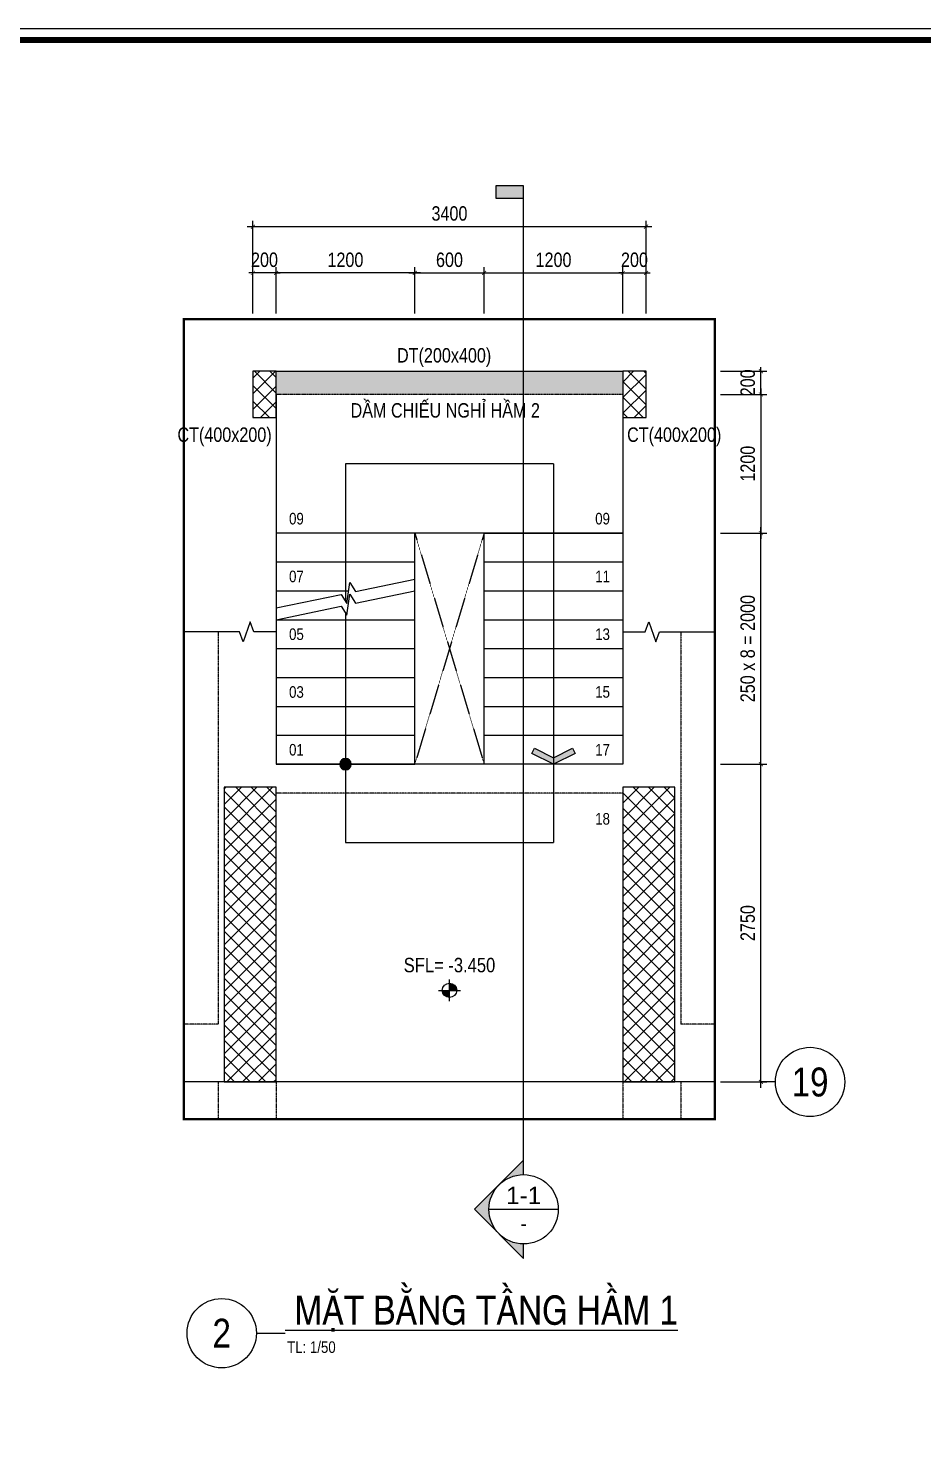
# Model space of a CAD drawing. Header units: millimetres. Extents: x 379264 to 1158416, y -283062 to 356890.
# Drawn here: x 956481 to 964214, y -14509 to -2202 of the extents above; entities that cross this region are included whole.
import ezdxf
from ezdxf.enums import TextEntityAlignment as Align

# ---------------------------------------------------------------- set-up
doc = ezdxf.new("R2010")
doc.units = ezdxf.units.MM
for name, pattern in [('BLOCK A - CHI TIET THANG 3$0$HIDDEN', [0.375, 0.25, -0.125]), ('BLOCK B - CHI TIET THANG 5$0$$0$HIDDEN', [0.375, 0.25, -0.125]), ('CENTER', [2, 1.25, -0.25, 0.25, -0.25]), ('CHG_XX_Damsan_Ham 2$0$CHG_XX_Damsan_Ham 2$0$HIDDEN', [0.375, 0.25, -0.125]), ('HIDDEN', [9.525, 6.35, -3.175]), ('mb_loi thang 2-19 twa$0$Core 1A$0$Hidden10.5', [1.5, 1, -0.5])]:
    doc.linetypes.add(name, pattern=pattern)
for name, color, linetype in [('01PM. TEXT A', 3, 'Continuous'), ('02PM. TEXT B', 4, 'Continuous'), ('03PM. TEXT C', 1, 'Continuous'), ('04PM. THIN', 7, 'Continuous'), ('05PM. FRAME', 4, 'Continuous'), ('06PM. HIDDEN', 4, 'HIDDEN'), ('07PM. WACO', 6, 'Continuous'), ('11PM. DIM', 2, 'Continuous'), ('12PM. GRID', 8, 'CENTER'), ('13PM. HATCH', 8, 'Continuous'), ('BLOCK A - CHI TIET THANG 3$0$Ky hieu Truc', 1, 'Continuous'), ('BLOCK A - CHI TIET THANG 3$0$Number Step', 94, 'Continuous'), ('MB_Cot tang 1$0$Concrete Line', 6, 'Continuous'), ('mb_loi thang 2-19 twa$0$Opening Hidden', 154, 'mb_loi thang 2-19 twa$0$Core 1A$0$Hidden10.5')]:
    doc.layers.add(name, color=color, linetype=linetype)
doc.layers.add('CHG_XX_Damsan_Ham 2$0$CHG_XX_Damsan_Ham 2$0$DMo', color=9, linetype='CHG_XX_Damsan_Ham 2$0$CHG_XX_Damsan_Ham 2$0$HIDDEN', lineweight=9)
doc.styles.add('[PMDC2013]STYLE', font='arial.ttf', dxfattribs={"width": 0.8})
doc.styles.add('BLOCK A - CHI TIET THANG 2$0$VNI-HelveC', font='VHELVCN_0.TTF')
doc.styles.add('BLOCK A - CHI TIET THANG 3$0$VNI-HelveC', font='VHELVCN_0.TTF')
doc.styles.add('BLOCK A - CHI TIET THANG 3$0$VNI-HelveCB', font='VHELVCB_0.TTF')
doc.styles.add('BLOCK B - CHI TIET THANG 5$0$$0$Title Block Bold', font='VHELVEB_0.TTF')
doc.dimstyles.new('BLOCK A - CHI TIET THANG 1$0$Dim 50 (A1-A2)', dxfattribs={"dimscale": 50, "dimtxt": 2.5, "dimasz": 0.7, "dimexe": 1, "dimexo": 1, "dimgap": 1, "dimtad": 1, "dimdec": 0, "dimzin": 12, "dimdsep": 46, "dimtxsty": '[PMDC2013]STYLE', "dimblk": 'ARCHTICK', "dimcen": 0, "dimdle": 1, "dimclrd": 2, "dimclre": 2, "dimclrt": 4, "dimadec": 0, "dimazin": 0, "dimtfac": 1, "dimtdec": 0, "dimtix": 1, "dimtmove": 2, "dimatfit": 3, "dimldrblk": 'ARCHTICK', "dimfxl": 1, "dimtolj": 1, "dimtzin": 0, "dimarcsym": 0})
pattern_1 = [(135, (974622.73, -27419.24), (-67.35192, -67.35192), []), (225, (974622.73, -27419.24), (67.35192, -67.35192), [])]

# ---------------------------------------------------------------- blocks, each defined once
blk = doc.blocks.new('CHG_XX_Khung ten')
blk.add_lwpolyline([(15, 579), (826, 579), (826, 15), (15, 15)], close=True)
at = {"color": 4, "linetype": 'Continuous', "const_width": 1}
blk.add_lwpolyline([(17, 577), (824, 577), (824, 17), (17, 17)], close=True, dxfattribs=at)
blk = doc.blocks.new('MB Ham 2$0$Arrow 60')
at = {"linetype": 'ByBlock', "lineweight": -2}
h = blk.add_hatch(color=0, dxfattribs=at)
h.paths.add_polyline_path([(1.88, 0.94), (1.65, 1.38), (0, 0.56), (-1.65, 1.38), (-1.88, 0.94), (0, 0)], flags=17)
h.paths.add_polyline_path([(1.65, 1.38), (1.88, 0.94), (0, 0), (-1.88, 0.94), (-1.65, 1.38), (0, 0.56)])
blk.add_hatch(color=0, dxfattribs=at).paths.add_polyline_path([(1.65, 1.38), (1.88, 0.94), (0, 0), (-1.88, 0.94), (-1.65, 1.38), (0, 0.56)])
at = {"color": 0, "linetype": 'ByBlock', "lineweight": -2}
blk.add_lwpolyline([(1.65, 1.38), (1.88, 0.94), (0, 0), (-1.88, 0.94), (-1.65, 1.38), (0, 0.56)], close=True, dxfattribs=at)
blk = doc.blocks.new('MB Ham 2$0$Dot')
at = {"linetype": 'ByBlock', "lineweight": -2}
h = blk.add_hatch(color=0, dxfattribs=at)
edge = h.paths.add_edge_path()
edge.add_arc((0, 0), 0.5, 0, 360)
at = {"color": 0, "linetype": 'ByBlock', "lineweight": -2}
blk.add_line((0, -1), (0, 1), dxfattribs=at)
blk.add_circle((0, 0), 0.5, dxfattribs=at)
blk = doc.blocks.new('*U582')
at = {"layer": '13PM. HATCH'}
h = blk.add_hatch(dxfattribs=at)
h.set_pattern_fill('ANSI37', color=256, scale=30, style=0)
h.set_pattern_definition([(45, (2050, -350), (-67.352, 67.352), []), (135, (2050, -350), (-67.352, -67.352), [])])
h.paths.add_polyline_path([(-250, 50), (-250, -400), (2300, -400), (2300, 50)])
at = {"layer": '07PM. WACO'}
blk.add_lwpolyline([(-250, 50), (-250, -400), (2300, -400), (2300, 50)], close=True, dxfattribs=at)
blk = doc.blocks.new('*U583')
at = {"layer": '13PM. HATCH'}
h = blk.add_hatch(dxfattribs=at)
h.set_pattern_fill('ANSI37', color=256, scale=30, style=0)
h.set_pattern_definition([(45, (2050, -150), (-67.352, 67.352), []), (135, (2050, -150), (-67.352, -67.352), [])])
h.paths.add_polyline_path([(-250, 150), (-250, -300), (2300, -300), (2300, 150)])
at = {"layer": '07PM. WACO'}
blk.add_lwpolyline([(-250, 150), (-250, -300), (2300, -300), (2300, 150)], close=True, dxfattribs=at)
blk = doc.blocks.new('_ArchTick')
at = {"color": 0, "linetype": 'ByBlock', "const_width": 0.15}
blk.add_lwpolyline([(-0.5, -0.5), (0.5, 0.5)], dxfattribs=at)
blk = doc.blocks.new('*D1073')
at = {"layer": '11PM. DIM', "color": 2, "lineweight": -2, "transparency": 16777216}
for p, q in [((960422, -4668), (960422, -4268)), ((961622, -4668), (961622, -4268)), ((960372, -4318), (961672, -4318))]:
    blk.add_line(p, q, dxfattribs=at)
at = {"layer": 'Defpoints', "color": 0, "transparency": 16777216}
for p in [(961622, -4318), (960422, -4718), (961622, -4718)]:
    blk.add_point(p, dxfattribs=at)
at = {"layer": '11PM. DIM', "color": 2, "lineweight": -2, "transparency": 16777216, "xscale": 35, "yscale": 35, "zscale": 35, "rotation": 180}
blk.add_blockref('_ArchTick', (960422, -4318), dxfattribs=at)
at = {"layer": '11PM. DIM', "color": 2, "lineweight": -2, "transparency": 16777216, "xscale": 35, "yscale": 35, "zscale": 35}
blk.add_blockref('_ArchTick', (961622, -4318), dxfattribs=at)
at = {"layer": '11PM. DIM', "color": 4, "transparency": 16777216, "insert": (961022, -4205), "char_height": 125, "attachment_point": 5, "style": '[PMDC2013]STYLE'}
blk.add_mtext('\\A1;1200', dxfattribs=at)
blk = doc.blocks.new('*D1074')
at = {"layer": '11PM. DIM', "color": 2, "lineweight": -2, "transparency": 16777216}
for p, q in [((961622, -4668), (961622, -4268)), ((961822, -4668), (961822, -4268)), ((961622, -4318), (961587, -4318)), ((961622, -4318), (961822, -4318)), ((961822, -4318), (961857, -4318))]:
    blk.add_line(p, q, dxfattribs=at)
at = {"layer": 'Defpoints', "color": 0, "transparency": 16777216}
for p in [(961822, -4318), (961622, -4718), (961822, -4718)]:
    blk.add_point(p, dxfattribs=at)
at = {"layer": '11PM. DIM', "color": 2, "lineweight": -2, "transparency": 16777216, "xscale": 35, "yscale": 35, "zscale": 35}
blk.add_blockref('_ArchTick', (961622, -4318), dxfattribs=at)
at = {"layer": '11PM. DIM', "color": 2, "lineweight": -2, "transparency": 16777216, "xscale": 35, "yscale": 35, "zscale": 35, "rotation": 180}
blk.add_blockref('_ArchTick', (961822, -4318), dxfattribs=at)
at = {"layer": '11PM. DIM', "color": 4, "transparency": 16777216, "insert": (961722, -4205), "char_height": 125, "attachment_point": 5, "style": '[PMDC2013]STYLE'}
blk.add_mtext('\\A1;200', dxfattribs=at)
blk = doc.blocks.new('*D1075')
at = {"layer": '11PM. DIM', "color": 2, "lineweight": -2, "transparency": 16777216}
for p, q in [((958622, -4668), (958622, -4268)), ((959822, -4668), (959822, -4268)), ((959872, -4318), (958572, -4318))]:
    blk.add_line(p, q, dxfattribs=at)
at = {"layer": 'Defpoints', "color": 0, "transparency": 16777216}
for p in [(958622, -4318), (958622, -4718), (959822, -4718)]:
    blk.add_point(p, dxfattribs=at)
at = {"layer": '11PM. DIM', "color": 2, "lineweight": -2, "transparency": 16777216, "xscale": 35, "yscale": 35, "zscale": 35, "rotation": 180}
blk.add_blockref('_ArchTick', (958622, -4318), dxfattribs=at)
at = {"layer": '11PM. DIM', "color": 2, "lineweight": -2, "transparency": 16777216, "xscale": 35, "yscale": 35, "zscale": 35}
blk.add_blockref('_ArchTick', (959822, -4318), dxfattribs=at)
at = {"layer": '11PM. DIM', "color": 4, "transparency": 16777216, "insert": (959222, -4205), "char_height": 125, "attachment_point": 5, "style": '[PMDC2013]STYLE'}
blk.add_mtext('\\A1;1200', dxfattribs=at)
blk = doc.blocks.new('*D1076')
at = {"layer": '11PM. DIM', "color": 2, "lineweight": -2, "transparency": 16777216}
for p, q in [((958422, -4668), (958422, -4268)), ((958622, -4668), (958622, -4268)), ((958422, -4318), (958387, -4318)), ((958622, -4318), (958422, -4318)), ((958622, -4318), (958657, -4318))]:
    blk.add_line(p, q, dxfattribs=at)
at = {"layer": 'Defpoints', "color": 0, "transparency": 16777216}
for p in [(958422, -4318), (958422, -4718), (958622, -4718)]:
    blk.add_point(p, dxfattribs=at)
at = {"layer": '11PM. DIM', "color": 2, "lineweight": -2, "transparency": 16777216, "xscale": 35, "yscale": 35, "zscale": 35}
blk.add_blockref('_ArchTick', (958422, -4318), dxfattribs=at)
at = {"layer": '11PM. DIM', "color": 2, "lineweight": -2, "transparency": 16777216, "xscale": 35, "yscale": 35, "zscale": 35, "rotation": 180}
blk.add_blockref('_ArchTick', (958622, -4318), dxfattribs=at)
at = {"layer": '11PM. DIM', "color": 4, "transparency": 16777216, "insert": (958522, -4205), "char_height": 125, "attachment_point": 5, "style": '[PMDC2013]STYLE'}
blk.add_mtext('\\A1;200', dxfattribs=at)
blk = doc.blocks.new('*D1077')
at = {"layer": '11PM. DIM', "color": 2, "lineweight": -2, "transparency": 16777216}
for p, q in [((961872, -3918), (958372, -3918)), ((958422, -4668), (958422, -3868)), ((961822, -4668), (961822, -3868))]:
    blk.add_line(p, q, dxfattribs=at)
at = {"layer": 'Defpoints', "color": 0, "transparency": 16777216}
for p in [(958422, -3918), (958422, -4718), (961822, -4718)]:
    blk.add_point(p, dxfattribs=at)
at = {"layer": '11PM. DIM', "color": 2, "lineweight": -2, "transparency": 16777216, "xscale": 35, "yscale": 35, "zscale": 35, "rotation": 180}
blk.add_blockref('_ArchTick', (958422, -3918), dxfattribs=at)
at = {"layer": '11PM. DIM', "color": 2, "lineweight": -2, "transparency": 16777216, "xscale": 35, "yscale": 35, "zscale": 35}
blk.add_blockref('_ArchTick', (961822, -3918), dxfattribs=at)
at = {"layer": '11PM. DIM', "color": 4, "transparency": 16777216, "insert": (960122, -3804), "char_height": 125, "attachment_point": 5, "style": '[PMDC2013]STYLE'}
blk.add_mtext('\\A1;3400', dxfattribs=at)
blk = doc.blocks.new('BLOCK A - CHI TIET THANG 3$0$Number Step')
at = {"color": 0, "linetype": 'ByBlock', "lineweight": -2, "style": 'BLOCK A - CHI TIET THANG 3$0$VNI-HelveCB'}
blk.add_attdef('TEXT', text='', height=2, dxfattribs=at).set_placement((0, 0), align=Align.MIDDLE)
blk = doc.blocks.new('*D1078')
at = {"layer": '11PM. DIM', "color": 2, "lineweight": -2, "transparency": 16777216}
for p, q in [((959822, -4668), (959822, -4268)), ((960422, -4668), (960422, -4268)), ((959772, -4318), (960472, -4318))]:
    blk.add_line(p, q, dxfattribs=at)
at = {"layer": 'Defpoints', "color": 0, "transparency": 16777216}
for p in [(960422, -4318), (959822, -4718), (960422, -4718)]:
    blk.add_point(p, dxfattribs=at)
at = {"layer": '11PM. DIM', "color": 2, "lineweight": -2, "transparency": 16777216, "xscale": 35, "yscale": 35, "zscale": 35, "rotation": 180}
blk.add_blockref('_ArchTick', (959822, -4318), dxfattribs=at)
at = {"layer": '11PM. DIM', "color": 2, "lineweight": -2, "transparency": 16777216, "xscale": 35, "yscale": 35, "zscale": 35}
blk.add_blockref('_ArchTick', (960422, -4318), dxfattribs=at)
at = {"layer": '11PM. DIM', "color": 4, "transparency": 16777216, "insert": (960122, -4205), "char_height": 125, "attachment_point": 5, "style": '[PMDC2013]STYLE'}
blk.add_mtext('\\A1;600', dxfattribs=at)
blk = doc.blocks.new('*D1079')
at = {"layer": '11PM. DIM', "color": 2, "lineweight": -2, "transparency": 16777216}
for p, q in [((962466, -8569), (962866, -8569)), ((962816, -11369), (962816, -8519)), ((962466, -11319), (962866, -11319))]:
    blk.add_line(p, q, dxfattribs=at)
at = {"layer": 'Defpoints', "color": 0, "transparency": 16777216}
for p in [(962416, -8569), (962816, -8569), (962416, -11319)]:
    blk.add_point(p, dxfattribs=at)
at = {"layer": '11PM. DIM', "color": 2, "lineweight": -2, "transparency": 16777216, "xscale": 35, "yscale": 35, "zscale": 35}
for p, rotation in [((962816, -8569), 90), ((962816, -11319), 270)]:
    blk.add_blockref('_ArchTick', p, dxfattribs=dict(at, rotation=rotation))
at = {"layer": '11PM. DIM', "color": 4, "transparency": 16777216, "insert": (962702, -9944), "char_height": 125, "attachment_point": 5, "rotation": 90, "style": '[PMDC2013]STYLE'}
blk.add_mtext('\\A1;2750', dxfattribs=at)
blk = doc.blocks.new('*D1080')
at = {"layer": '11PM. DIM', "color": 2, "lineweight": -2, "transparency": 16777216}
for p, q in [((962816, -8619), (962816, -6519)), ((962466, -6569), (962866, -6569)), ((962466, -8569), (962866, -8569))]:
    blk.add_line(p, q, dxfattribs=at)
at = {"layer": 'Defpoints', "color": 0, "transparency": 16777216}
for p in [(962416, -6569), (962816, -6569), (962416, -8569)]:
    blk.add_point(p, dxfattribs=at)
at = {"layer": '11PM. DIM', "color": 2, "lineweight": -2, "transparency": 16777216, "xscale": 35, "yscale": 35, "zscale": 35}
for p, rotation in [((962816, -6569), 90), ((962816, -8569), 270)]:
    blk.add_blockref('_ArchTick', p, dxfattribs=dict(at, rotation=rotation))
at = {"layer": '11PM. DIM', "color": 4, "transparency": 16777216, "insert": (962702, -7569), "char_height": 125, "attachment_point": 5, "rotation": 90, "style": '[PMDC2013]STYLE'}
blk.add_mtext('\\A1;250 x 8 = 2000', dxfattribs=at)
blk = doc.blocks.new('*D1081')
at = {"layer": '11PM. DIM', "color": 2, "lineweight": -2, "transparency": 16777216}
for p, q in [((962466, -5369), (962866, -5369)), ((962816, -5319), (962816, -6619)), ((962466, -6569), (962866, -6569))]:
    blk.add_line(p, q, dxfattribs=at)
at = {"layer": 'Defpoints', "color": 0, "transparency": 16777216}
for p in [(962416, -5369), (962416, -6569), (962816, -6569)]:
    blk.add_point(p, dxfattribs=at)
at = {"layer": '11PM. DIM', "color": 2, "lineweight": -2, "transparency": 16777216, "xscale": 35, "yscale": 35, "zscale": 35}
for p, rotation in [((962816, -5369), 90), ((962816, -6569), 270)]:
    blk.add_blockref('_ArchTick', p, dxfattribs=dict(at, rotation=rotation))
at = {"layer": '11PM. DIM', "color": 4, "transparency": 16777216, "insert": (962702, -5969), "char_height": 125, "attachment_point": 5, "rotation": 90, "style": '[PMDC2013]STYLE'}
blk.add_mtext('\\A1;1200', dxfattribs=at)
blk = doc.blocks.new('*D1082')
at = {"layer": '11PM. DIM', "color": 2, "lineweight": -2, "transparency": 16777216}
for p, q in [((962816, -5169), (962816, -5134)), ((962466, -5169), (962866, -5169)), ((962816, -5369), (962816, -5169)), ((962466, -5369), (962866, -5369)), ((962816, -5369), (962816, -5404))]:
    blk.add_line(p, q, dxfattribs=at)
at = {"layer": 'Defpoints', "color": 0, "transparency": 16777216}
for p in [(962416, -5169), (962816, -5169), (962416, -5369)]:
    blk.add_point(p, dxfattribs=at)
at = {"layer": '11PM. DIM', "color": 2, "lineweight": -2, "transparency": 16777216, "xscale": 35, "yscale": 35, "zscale": 35}
for p, rotation in [((962816, -5169), 270), ((962816, -5369), 90)]:
    blk.add_blockref('_ArchTick', p, dxfattribs=dict(at, rotation=rotation))
at = {"layer": '11PM. DIM', "color": 4, "transparency": 16777216, "insert": (962702, -5269), "char_height": 125, "attachment_point": 5, "rotation": 90, "style": '[PMDC2013]STYLE'}
blk.add_mtext('\\A1;200', dxfattribs=at)
blk = doc.blocks.new('BLOCK A - CHI TIET THANG 3$0$HTT-Title')
at = {"lineweight": -2}
blk.add_line((6, 0), (11, 0), dxfattribs=at)
at = {"linetype": 'ByBlock', "lineweight": -2}
blk.add_circle((0, 0), 6, dxfattribs=at)
at = {"linetype": 'ByBlock', "lineweight": -2, "style": 'BLOCK A - CHI TIET THANG 3$0$VNI-HelveCB'}
blk.add_attdef('DWG.NAME', text='', height=5, dxfattribs=at).set_placement((11, 0), align=Align.BOTTOM_LEFT)
blk.add_attdef('NUMBER', text='', height=5, dxfattribs=at).set_placement((0, 0), align=Align.MIDDLE_CENTER)
at = {"linetype": 'ByBlock', "lineweight": -2, "style": 'BLOCK A - CHI TIET THANG 3$0$VNI-HelveC'}
blk.add_attdef('SCALE', text='', height=2, dxfattribs=at).set_placement((11.32, -1.41), align=Align.TOP_LEFT)
blk = doc.blocks.new('BLOCK A - CHI TIET THANG 2$0$13123123213')
at = {"linetype": 'ByBlock'}
h = blk.add_hatch(color=0, dxfattribs=at)
h.paths.add_polyline_path([(0, 1), (0, 0), (1, 0, 0.414214)])
h.paths.add_polyline_path([(0, 0), (-1, 0, 0.414214), (0, -1)])
at = {"color": 0, "linetype": 'ByBlock'}
for p, q in [((-1.5, 0), (1.5, 0)), ((0, -1.5), (0, 1.5))]:
    blk.add_line(p, q, dxfattribs=at)
blk.add_circle((0, 0), 1, dxfattribs=at)
at = {"color": 0, "linetype": 'ByBlock', "lineweight": -2, "style": 'BLOCK A - CHI TIET THANG 2$0$VNI-HelveC'}
for tag, p in [('TEXT1', (0, 10.5)), ('TEXT2', (0, 7)), ('TEXT3', (0, 3.5))]:
    blk.add_attdef(tag, text='', height=2, dxfattribs=at).set_placement(p, align=Align.MIDDLE_CENTER)
blk = doc.blocks.new('*U1062')
blk.add_hatch(color=256).paths.add_polyline_path([(-480, 17713), (-480, 17499), (0, 17499), (0, 17713)])
h = blk.add_hatch(color=256)
edge = h.paths.add_edge_path()
edge.add_line((0, 600), (0, 849))
edge.add_line((0, 849), (-849, 0))
edge.add_line((-849, 0), (0, -849))
edge.add_line((0, -849), (0, -600))
edge.add_arc((0, 0), 600, 90, 270, ccw=False)
at = {"linetype": 'BLOCK B - CHI TIET THANG 5$0$$0$HIDDEN', "ltscale": 10}
blk.add_line((0, 600), (0, 17713), dxfattribs=at)
blk.add_line((-600, 0), (600, 0))
blk.add_lwpolyline([(-480, 17713), (-480, 17499), (0, 17499), (0, 17713)], close=True)
blk.add_lwpolyline([(0, 600), (0, 849), (-849, 0), (0, -849), (0, -600, -1)], format="xyb", close=True)
blk.add_circle((0, 0), 600)
at = {"style": 'BLOCK B - CHI TIET THANG 5$0$$0$Title Block Bold', "flags": 8}
blk.add_attdef('VIEWNUMBER', text='', height=300, dxfattribs=at).set_placement((0, 0), align=Align.BOTTOM_CENTER)
blk.add_attdef('DRAWINGREFERENCE', text='', height=250, dxfattribs=at).set_placement((0, -120), align=Align.TOP_CENTER)
blk = doc.blocks.new('BLOCK A - CHI TIET THANG 3$0$HTT-Grid')
at = {"layer": '05PM. FRAME', "linetype": 'ByBlock', "lineweight": -2}
blk.add_line((0, -2.5), (0, 0), dxfattribs=at)
blk.add_circle((0, -8.5), 6, dxfattribs=at)
at = {"layer": '03PM. TEXT C', "linetype": 'ByBlock', "lineweight": -2, "style": 'BLOCK A - CHI TIET THANG 3$0$VNI-HelveC'}
blk.add_attdef('GRID', text='', height=5, dxfattribs=at).set_placement((0, -8.5), align=Align.MIDDLE)

msp = doc.modelspace()

# ---------------------------------------------------------------- linework, layer by layer
at = {"layer": '12PM. GRID', "ltscale": 3}
msp.add_line((962416.25, -11319.22), (957824.45, -11319.22), dxfattribs=at)

# ---------------------------------------------------------------- next in the draw order: block references
at = {"layer": '04PM. THIN', "xscale": 50, "yscale": 50, "zscale": 50}
msp.add_blockref('CHG_XX_Khung ten', (946179.92, -31152.33), dxfattribs=at)

# ---------------------------------------------------------------- next in the draw order: hatches: boundary and pattern name
at = {"layer": '13PM. HATCH'}
h = msp.add_hatch(dxfattribs=at)
h.set_pattern_fill('ANSI37', color=256, scale=30, angle=90, style=0)
h.set_pattern_definition(pattern_1)
h.paths.add_polyline_path([(958422.34, -5569.22), (958622.34, -5569.22), (958622.34, -5169.22), (958422.34, -5169.22)])
h = msp.add_hatch(dxfattribs=at)
h.set_pattern_fill('AR-SAND', color=256, scale=1.5, angle=135, style=0)
h.set_pattern_definition([(172.5, (954463.18, -159744.72), (-50.213023, -53.607202), [0, -57.912, 0, -64.77, 0, -61.9125]), (142.5, (954463.18, -159744.72), (-123.70993, -28.35164), [0, -31.242, 0, -52.197, 0, -20.0025]), (102.5, (954496.32, -159777.856), (-84.049847, 83.744974), [0, -19.05, 0, -68.58, 0, -89.535]), (92.5, (954496.32, -159777.86), (-104.63262, 57.342166), [0, -9.525, 0, -44.958, 0, -51.435])])
h.paths.add_polyline_path([(961622.34, -5369.22), (958622.34, -5369.22), (958622.34, -5169.22), (961622.34, -5169.22)])
h = msp.add_hatch(dxfattribs=at)
h.set_pattern_fill('ANSI37', color=256, scale=30, angle=90, style=0)
h.set_pattern_definition(pattern_1)
h.paths.add_polyline_path([(961622.34, -5569.22), (961822.34, -5569.22), (961822.34, -5169.22), (961622.34, -5169.22)])

# ---------------------------------------------------------------- next in the draw order: linework, layer by layer
at = {"linetype": 'BLOCK A - CHI TIET THANG 3$0$HIDDEN', "ltscale": 10, "const_width": 20}
msp.add_lwpolyline([(962416.25, -4718.36), (962416.25, -11641.72), (957824.45, -11641.72), (957824.45, -4718.36)], close=True, dxfattribs=at)
at = {"layer": '05PM. FRAME', "ltscale": 0.25}
for p, q in [((958622.34, -5169.22), (961622.34, -5169.22)), ((958622.34, -5369.22), (958622.34, -6569.22)), ((961622.34, -5369.22), (961622.34, -7352.46)), ((961622.34, -6569.22), (958622.34, -6569.22)), ((960422.34, -8569.22), (960422.34, -6569.22)), ((960422.34, -6569.22), (961622.34, -6569.22)), ((961622.34, -6569.22), (961622.34, -8569.22)), ((961622.34, -8569.22), (958622.34, -8569.22)), ((961622.34, -8569.22), (960422.34, -8569.22))]:
    msp.add_line(p, q, dxfattribs=at)
msp.add_lwpolyline([(958622.34, -6569.22), (958622.34, -8569.22), (959822.34, -8569.22), (959822.34, -6569.22)], close=True, dxfattribs=at)
for points in [[(958622.34, -7217.07), (959185.78, -7099.69), (959233.88, -7177.37), (959260.04, -6996.51), (959308.15, -7074.2), (959822.34, -6967.07)], [(958622.34, -7319.22), (959185.78, -7201.84), (959233.88, -7279.52), (959260.04, -7098.66), (959308.15, -7176.34), (959822.34, -7069.22)], [(958622.34, -7423.39), (958430.88, -7423.39), (958399.63, -7337.53), (958337.13, -7509.24), (958305.88, -7423.39), (957824.45, -7423.39)], [(961622.34, -7423.39), (961813.8, -7423.39), (961845.05, -7337.53), (961907.55, -7509.24), (961938.8, -7423.39), (962416.25, -7423.39)]]:
    msp.add_lwpolyline(points, dxfattribs=at)
at = {"layer": '06PM. HIDDEN', "linetype": 'HIDDEN', "ltscale": 0.25}
for p, q in [((961622.34, -5369.22), (958622.34, -5369.22)), ((958122.34, -7423.39), (958122.34, -10819.22)), ((962122.34, -7423.39), (962122.34, -10819.22)), ((961622.34, -8819.22), (958622.34, -8819.22)), ((958122.34, -10819.22), (957824.45, -10819.22)), ((962416.25, -10819.22), (962122.34, -10819.22)), ((958122.34, -11319.22), (957824.45, -11319.22)), ((958122.34, -11319.22), (958122.34, -11641.72)), ((958622.34, -11319.22), (958622.34, -11641.71)), ((961622.34, -11319.22), (961622.34, -11641.72)), ((962122.34, -11319.22), (962122.34, -11641.72)), ((962416.25, -11319.22), (962122.34, -11319.22))]:
    msp.add_line(p, q, dxfattribs=at)
at = {"layer": '07PM. WACO'}
for points in [[(958422.34, -5569.22), (958622.34, -5569.22), (958622.34, -5169.22), (958422.34, -5169.22)], [(961622.34, -5569.22), (961822.34, -5569.22), (961822.34, -5169.22), (961622.34, -5169.22)]]:
    msp.add_lwpolyline(points, close=True, dxfattribs=at)
at = {"layer": '13PM. HATCH'}
for p, q in [((961022.34, -5969.22), (959222.34, -5969.22)), ((959222.34, -5969.22), (959222.34, -7158.74)), ((961022.34, -5969.22), (961022.34, -9247.09)), ((958622.34, -6819.22), (959822.34, -6819.22)), ((960422.34, -6819.22), (961622.34, -6819.22)), ((958622.34, -7069.22), (959249.53, -7069.22)), ((960422.34, -7069.22), (961622.34, -7069.22)), ((958622.34, -7319.22), (959822.34, -7319.22)), ((959222.34, -7260.89), (959222.34, -9247.09)), ((960422.34, -7319.22), (961622.34, -7319.22)), ((958622.34, -7569.22), (959822.34, -7569.22)), ((960422.34, -7569.22), (961622.34, -7569.22)), ((958622.34, -7819.22), (959822.34, -7819.22)), ((960422.34, -7819.22), (961622.34, -7819.22)), ((958622.34, -8069.22), (959822.34, -8069.22)), ((960422.34, -8069.22), (961622.34, -8069.22)), ((958622.34, -8319.22), (959822.34, -8319.22)), ((960422.34, -8319.22), (961622.34, -8319.22)), ((959222.34, -9247.09), (961022.34, -9247.09))]:
    msp.add_line(p, q, dxfattribs=at)
at = {"layer": 'CHG_XX_Damsan_Ham 2$0$CHG_XX_Damsan_Ham 2$0$DMo', "ltscale": 1400}
for p, q in [((958122.34, -11319.22), (957824.45, -11319.22)), ((958122.34, -11319.22), (957824.45, -11319.22)), ((961622.34, -11319.22), (958622.34, -11319.22)), ((962158.01, -11319.22), (962122.34, -11319.22))]:
    msp.add_line(p, q, dxfattribs=at)
at = {"layer": 'mb_loi thang 2-19 twa$0$Opening Hidden', "color": 8}
for p, q in [((959822.34, -6569.22), (960422.34, -8569.22)), ((960422.34, -6569.22), (959822.34, -8569.22))]:
    msp.add_line(p, q, dxfattribs=at)

# ---------------------------------------------------------------- next in the draw order: block references
at = {"layer": '01PM. TEXT A'}
ref = msp.add_blockref('BLOCK A - CHI TIET THANG 3$0$HTT-Title', (958151.88, -13492.86), dxfattribs=dict(at, xscale=50, yscale=50, zscale=50))
ref.add_attrib('NUMBER', '2', dxfattribs={"layer": '0', "color": 0, "linetype": 'ByBlock', "lineweight": -2, "height": 250, "style": 'BLOCK A - CHI TIET THANG 3$0$VNI-HelveCB'}).set_placement((958151.88, -13492.86), align=Align.MIDDLE_CENTER)
ref.add_attrib('DWG.NAME', '%%u MAËT BAÈNG TAÀNG HAÀM 1', dxfattribs={"layer": '0', "color": 3, "linetype": 'ByBlock', "lineweight": -2, "height": 250, "style": 'BLOCK A - CHI TIET THANG 3$0$VNI-HelveCB'}).set_placement((958701.88, -13492.86), align=Align.BOTTOM_LEFT)
ref.add_attrib('SCALE', 'TL: 1/50', dxfattribs={"layer": '0', "color": 0, "linetype": 'ByBlock', "lineweight": -2, "height": 100, "style": 'BLOCK A - CHI TIET THANG 3$0$VNI-HelveC'}).set_placement((958717.65, -13563.54), align=Align.TOP_LEFT)
at = {"layer": '02PM. TEXT B'}
ref = msp.add_blockref('BLOCK A - CHI TIET THANG 2$0$13123123213', (960122.34, -10526.08), dxfattribs=dict(at, xscale=62.5, yscale=62.5, zscale=62.5))
ref.add_attrib('TEXT3', 'SFL= -3.450', dxfattribs={"layer": '0', "color": 0, "linetype": 'ByBlock', "lineweight": -2, "height": 125, "style": 'BLOCK A - CHI TIET THANG 2$0$VNI-HelveC'}).set_placement((960122.34, -10307.33), align=Align.MIDDLE_CENTER)
at = {"layer": '07PM. WACO'}
ref = msp.add_blockref('*U1062', (960763.55, -12420.85), dxfattribs=dict(at, xscale=0.5, yscale=0.5, zscale=0.5))
ref.add_attrib('VIEWNUMBER', '1-1', dxfattribs={"layer": '0', "height": 150, "style": 'BLOCK B - CHI TIET THANG 5$0$$0$Title Block Bold'}).set_placement((960763.55, -12420.85), align=Align.BOTTOM_CENTER)
ref.add_attrib('DRAWINGREFERENCE', '-', dxfattribs={"layer": '0', "height": 125, "style": 'BLOCK B - CHI TIET THANG 5$0$$0$Title Block Bold'}).set_placement((960763.55, -12480.85), align=Align.TOP_CENTER)
at = {"layer": '13PM. HATCH', "xscale": -100, "yscale": 100, "zscale": 100, "rotation": 180}
msp.add_blockref('MB Ham 2$0$Dot', (959222.34, -8569.22), dxfattribs=at)
at = {"layer": '13PM. HATCH', "xscale": 100, "yscale": 100, "zscale": 100}
msp.add_blockref('MB Ham 2$0$Arrow 60', (961022.34, -8569.22), dxfattribs=at)
at = {"layer": 'BLOCK A - CHI TIET THANG 3$0$Ky hieu Truc'}
ref = msp.add_blockref('BLOCK A - CHI TIET THANG 3$0$HTT-Grid', (962816.25, -11319.22), dxfattribs=dict(at, xscale=50, yscale=50, zscale=50, rotation=90))
ref.add_attrib('GRID', '19', dxfattribs={"layer": '0', "linetype": 'ByBlock', "lineweight": -2, "height": 250, "style": 'BLOCK A - CHI TIET THANG 3$0$VNI-HelveC'}).set_placement((963241.25, -11319.22), align=Align.MIDDLE)
at = {"layer": 'BLOCK A - CHI TIET THANG 3$0$Number Step', "xscale": 50, "yscale": 50, "zscale": 50}
for p, values in [((958798.38, -6444.22), {'TEXT': '09'}), ((958798.38, -6944.22), {'TEXT': '07'}), ((958798.38, -7444.22), {'TEXT': '05'}), ((958798.38, -7944.22), {'TEXT': '03'}), ((958798.38, -8444.22), {'TEXT': '01'})]:
    msp.add_blockref('BLOCK A - CHI TIET THANG 3$0$Number Step', p, dxfattribs=at).add_auto_attribs(values)
at = {"layer": 'BLOCK A - CHI TIET THANG 3$0$Number Step'}
ref = msp.add_blockref('BLOCK A - CHI TIET THANG 3$0$Number Step', (961446.3, -6444.22), dxfattribs=dict(at, xscale=-50, yscale=50, zscale=50, rotation=180))
ref.add_attrib('TEXT', '09', dxfattribs={"layer": '0', "color": 0, "linetype": 'ByBlock', "lineweight": -2, "height": 100, "style": 'BLOCK A - CHI TIET THANG 3$0$VNI-HelveCB'}).set_placement((961446.3, -6444.22), align=Align.MIDDLE)
ref = msp.add_blockref('BLOCK A - CHI TIET THANG 3$0$Number Step', (961446.3, -6944.22), dxfattribs=dict(at, xscale=-50, yscale=50, zscale=50, rotation=180))
ref.add_attrib('TEXT', '11', dxfattribs={"layer": '0', "color": 0, "linetype": 'ByBlock', "lineweight": -2, "height": 100, "style": 'BLOCK A - CHI TIET THANG 3$0$VNI-HelveCB'}).set_placement((961446.3, -6944.22), align=Align.MIDDLE)
ref = msp.add_blockref('BLOCK A - CHI TIET THANG 3$0$Number Step', (961446.3, -7444.22), dxfattribs=dict(at, xscale=-50, yscale=50, zscale=50, rotation=180))
ref.add_attrib('TEXT', '13', dxfattribs={"layer": '0', "color": 0, "linetype": 'ByBlock', "lineweight": -2, "height": 100, "style": 'BLOCK A - CHI TIET THANG 3$0$VNI-HelveCB'}).set_placement((961446.3, -7444.22), align=Align.MIDDLE)
ref = msp.add_blockref('BLOCK A - CHI TIET THANG 3$0$Number Step', (961446.3, -7944.22), dxfattribs=dict(at, xscale=-50, yscale=50, zscale=50, rotation=180))
ref.add_attrib('TEXT', '15', dxfattribs={"layer": '0', "color": 0, "linetype": 'ByBlock', "lineweight": -2, "height": 100, "style": 'BLOCK A - CHI TIET THANG 3$0$VNI-HelveCB'}).set_placement((961446.3, -7944.22), align=Align.MIDDLE)
ref = msp.add_blockref('BLOCK A - CHI TIET THANG 3$0$Number Step', (961446.3, -8444.22), dxfattribs=dict(at, xscale=-50, yscale=50, zscale=50, rotation=180))
ref.add_attrib('TEXT', '17', dxfattribs={"layer": '0', "color": 0, "linetype": 'ByBlock', "lineweight": -2, "height": 100, "style": 'BLOCK A - CHI TIET THANG 3$0$VNI-HelveCB'}).set_placement((961446.3, -8444.22), align=Align.MIDDLE)
ref = msp.add_blockref('BLOCK A - CHI TIET THANG 3$0$Number Step', (961446.3, -9041.84), dxfattribs=dict(at, xscale=-50, yscale=50, zscale=50, rotation=180))
ref.add_attrib('TEXT', '18', dxfattribs={"layer": '0', "color": 0, "linetype": 'ByBlock', "lineweight": -2, "height": 100, "style": 'BLOCK A - CHI TIET THANG 3$0$VNI-HelveCB'}).set_placement((961446.3, -9041.84), align=Align.MIDDLE)
at = {"layer": 'MB_Cot tang 1$0$Concrete Line', "rotation": 90}
for name, p in [('*U582', (958222.34, -11069.22)), ('*U583', (961772.34, -11069.22))]:
    msp.add_blockref(name, p, dxfattribs=at)

# ---------------------------------------------------------------- next in the draw order: texts
at = {"layer": '01PM. TEXT A', "style": '[PMDC2013]STYLE', "width": 0.8}
for s, p in [('DT(200x400)', (959668.3, -5093.36, -0.01)), ('DẦM CHIẾU NGHỈ HẦM 2', (959266.85, -5569.8, -0.01)), ('CT(400x200)', (957769.05, -5779.88, -0.01)), ('CT(400x200)', (961658.44, -5779.88, -0.01))]:
    msp.add_text(s, height=125, dxfattribs=at).set_placement(p)

# ---------------------------------------------------------------- next in the draw order: dimensions: what is measured, and where the dimension line sits
at = {"layer": '11PM. DIM'}
for base, p1, p2, angle, picture, middle in [((958422.34, -3918.36), (961822.34, -4718.36), (958422.34, -4718.36), 180, '*D1077', (960122.34, -3804.49)), ((958422.34, -4318.36), (958622.34, -4718.36), (958422.34, -4718.36), 180, '*D1076', (958522.34, -4204.53)), ((958622.34, -4318.36), (959822.34, -4718.36), (958622.34, -4718.36), 180, '*D1075', (959222.34, -4204.53)), ((961622.34, -4318.36), (960422.34, -4718.36), (961622.34, -4718.36), 180, '*D1073', (961022.34, -4204.53)), ((961822.34, -4318.36), (961622.34, -4718.36), (961822.34, -4718.36), 180, '*D1074', (961722.34, -4204.53)), ((962816.25, -5169.22), (962416.25, -5369.22), (962416.25, -5169.22), 90, '*D1082', (962702.43, -5269.22)), ((962816.25, -6569.22), (962416.25, -5369.22), (962416.25, -6569.22), 270, '*D1081', (962702.43, -5969.22)), ((962816.25, -8569.22), (962416.25, -11319.22), (962416.25, -8569.22), 90, '*D1079', (962702.43, -9944.22))]:
    dim = msp.add_linear_dim(base=base, p1=p1, p2=p2, angle=angle, dimstyle='BLOCK A - CHI TIET THANG 1$0$Dim 50 (A1-A2)', dxfattribs=at)
    dim.commit()
    dim.dimension.update_dxf_attribs({"geometry": picture, "text_midpoint": middle})
dim = msp.add_linear_dim(base=(960422.34, -4318.36), p1=(959822.34, -4718.36), p2=(960422.34, -4718.36), dimstyle='BLOCK A - CHI TIET THANG 1$0$Dim 50 (A1-A2)', dxfattribs=at)
dim.commit()
dim.dimension.update_dxf_attribs({"geometry": '*D1078', "text_midpoint": (960122.34, -4204.53)})
dim = msp.add_linear_dim(base=(962816.25, -6569.22), p1=(962416.25, -8569.22), p2=(962416.25, -6569.22), angle=90, text='250 x 8 = <>', dimstyle='BLOCK A - CHI TIET THANG 1$0$Dim 50 (A1-A2)', dxfattribs=at)
dim.commit()
dim.dimension.update_dxf_attribs({"geometry": '*D1080', "text_midpoint": (962702.43, -7569.22)})

doc.saveas('drawing.dxf')
